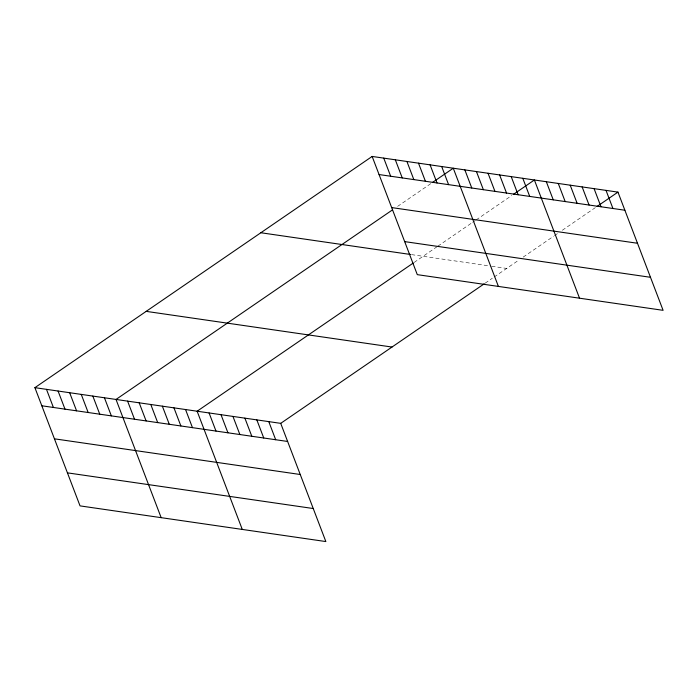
<?xml version="1.0" encoding="UTF-8"?>
<svg xmlns="http://www.w3.org/2000/svg" width="698" height="698" viewBox="0 0 698 698"><rect width="100%" height="100%" fill="white"/><g stroke="black" fill="none" stroke-linecap="round" stroke-linejoin="round"><path stroke-width="0.52" stroke-dasharray="3.49 2.62" d="M397.624 206.364L431.53 183.12M414.132 262.439L437 246.76M437.873 246.158L471.787 222.915M472.651 222.313L475.259 220.524M476.132 219.931L511.782 195.492M485.171 283.17L492.334 278.258M494.123 277.027L518.841 260.084M523.186 257.1L553.619 236.238M554.491 235.636L557.964 233.254M562.318 230.27L595.35 207.62M411.506 254.613L490.746 266.113M491.741 266.261L506.669 268.425"/><path stroke-width="1.05" d="M34.9 387.669L280.709 423.354L325.853 541.561L80.043 505.884L34.9 387.669L372.147 156.439L617.957 192.116L663.1 310.331L417.291 274.646L372.147 156.439M392.407 209.941L116.016 399.448L161.159 517.654M432.402 182.518L453.272 168.218L498.407 286.424M413.242 263.05L197.133 411.218L242.276 529.433M513.519 194.297L534.389 179.988L579.523 298.194M280.709 423.354L484.272 283.781M597.095 206.425L617.957 192.116M379.066 174.552L624.876 210.229M391.683 207.585L637.492 243.262M404.674 241.613L650.484 277.298M260.86 232.748L410.45 254.465M146.196 311.369L392.006 347.046M41.819 405.782L287.628 441.468M54.427 438.815L300.236 474.5M67.427 472.851L313.236 508.528M606.021 190.388L612.94 208.501M594.085 188.652L600.995 206.765M582.141 186.924L589.06 205.029M570.205 185.188L577.124 203.301M558.26 183.452L565.179 201.565M546.325 181.724L553.244 199.837M522.802 178.304L529.712 196.417M511.206 176.62L518.125 194.733M499.62 174.945L506.539 193.058M488.033 173.261L494.952 191.374M476.446 171.577L483.365 189.69M464.859 169.893L471.769 188.006M441.677 166.534L448.596 184.647M430.09 164.85L437.009 182.963M418.503 163.166L425.422 181.279M406.917 161.482L413.835 179.595M395.33 159.807L402.24 177.911M383.743 158.123L390.653 176.236M268.774 421.618L275.684 439.731M256.829 419.891L263.748 437.995M244.893 418.154L251.804 436.267M232.949 416.418L239.868 434.531M221.013 414.691L227.932 432.804M209.077 412.954L215.987 431.067M185.546 409.543L192.465 427.656M173.959 407.859L180.878 425.972M162.372 406.175L169.282 424.288M150.785 404.491L157.696 422.604M139.19 402.816L146.109 420.92M127.603 401.132L134.522 419.245M104.43 397.764L111.348 415.877M92.843 396.08L99.753 414.193M81.256 394.405L88.166 412.509M69.66 392.721L76.579 410.834M58.074 391.037L64.993 409.15M46.487 389.353L53.406 407.466"/></g></svg>
